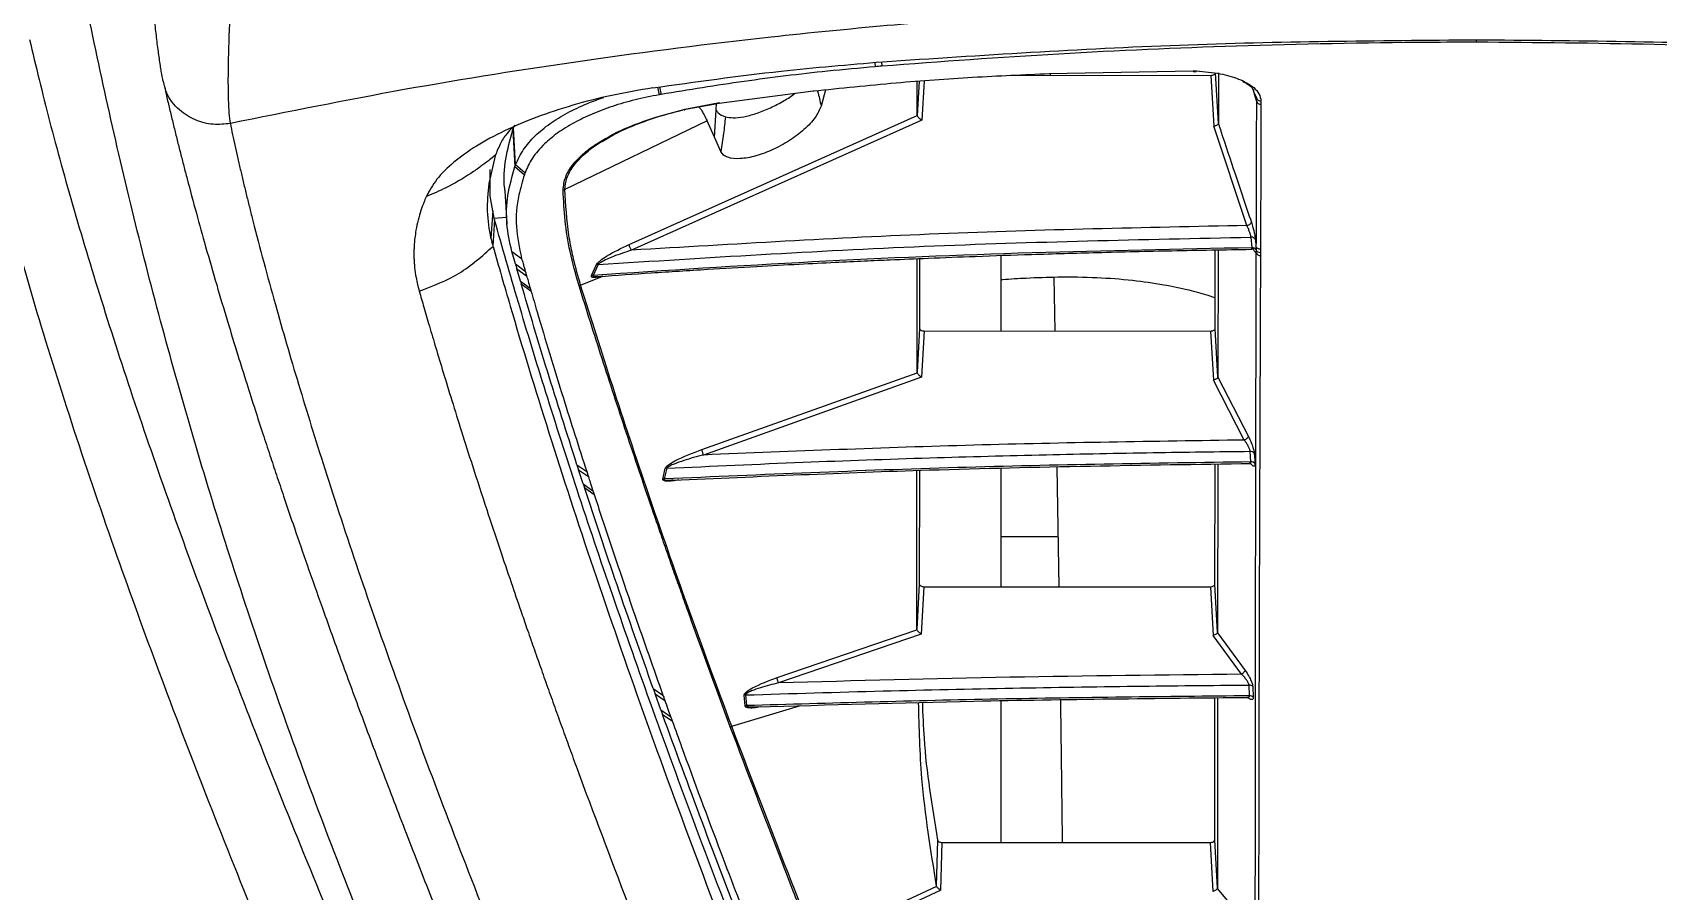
# Model space of a CAD drawing. Extents: x 943 to 1030, y 781 to 934.
# Drawn here: x 1003.37 to 1010.3, y 872.2 to 875.86 of the extents above; entities that cross this region are included whole.
import ezdxf

# ---------------------------------------------------------------- set-up
doc = ezdxf.new("R2010")
doc.units = 0
doc.header["$MEASUREMENT"] = 0
doc.layers.add('1', color=4, linetype='Continuous')

# ---------------------------------------------------------------- blocks, each defined once
blk = doc.blocks.new('AIRA')
at = {"layer": '1', "color": 3, "linetype": 'Continuous', "lineweight": 25}
for p, q in [((66.3488, 72.6524), (66.3488, 72.6629)), ((63.785, 72.5662), (63.7867, 72.5481)), ((63.8124, 72.5688), (63.814, 72.5503)), ((60.757, 72.4693), (60.7583, 72.4637)), ((63.974, 72.4866), (63.9655, 72.3409)), ((63.9655, 72.3409), (63.9656, 72.486)), ((63.9943, 72.4881), (63.9845, 72.3209)), ((64.3208, 72.5115), (64.3208, 72.5115)), ((64.3767, 72.5115), (65.2164, 72.5113)), ((64.528, 72.5188), (65.1409, 72.5298)), ((64.5315, 72.5188), (64.5316, 72.5115)), ((65.1402, 72.5282), (65.154, 72.5282)), ((65.1409, 72.5298), (65.1547, 72.5298)), ((65.2164, 72.5113), (65.2289, 72.2946)), ((65.2485, 72.3062), (65.2359, 72.5224)), ((65.249, 72.5219), (65.2485, 72.3062)), ((62.8582, 72.4606), (62.8656, 72.4287)), ((62.8665, 72.4616), (62.8736, 72.4301)), ((62.9756, 72.3667), (63.1229, 72.3959)), ((63.121, 72.3934), (63.5218, 72.4448)), ((63.5745, 72.45), (63.5554, 72.3807)), ((65.4103, 72.4021), (65.3972, 72.4511)), ((65.3986, 72.4426), (65.4103, 72.4156)), ((65.4103, 72.4156), (65.4103, 72.4021)), ((65.4299, 72.4016), (65.4299, 72.3881)), ((62.7385, 71.7914), (63.9656, 72.3397)), ((62.9711, 72.3655), (63.121, 72.3934)), ((63.1014, 72.2482), (63.1087, 72.3641)), ((63.1087, 72.3641), (63.1105, 72.3935)), ((63.9656, 72.3397), (63.9655, 72.3409)), ((62.2415, 72.2796), (62.2444, 72.2879)), ((62.2415, 72.2796), (62.2513, 72.1227)), ((62.2444, 72.2879), (62.2511, 72.3007)), ((62.2542, 72.1307), (62.2444, 72.2879)), ((63.0697, 72.3174), (62.4644, 72.0253)), ((63.9845, 72.3209), (62.7471, 71.7668)), ((63.1014, 72.2482), (63.0697, 72.3174)), ((65.37, 71.8719), (65.2289, 72.2946)), ((63.1287, 72.1866), (63.1014, 72.2482)), ((62.1408, 72.0502), (62.1699, 72.1744)), ((62.2542, 72.1307), (62.2513, 72.1227)), ((62.2513, 72.1227), (62.2912, 72.0883)), ((62.2939, 72.0961), (62.2542, 72.1307)), ((62.1449, 71.9964), (62.1452, 72.1111)), ((62.2939, 72.0961), (62.2912, 72.0883)), ((62.162, 71.9036), (62.1449, 71.9964)), ((62.2082, 72.0195), (62.2171, 71.8801)), ((62.1563, 71.9346), (62.1489, 71.818)), ((62.1645, 71.8978), (62.1573, 71.7843)), ((62.162, 71.9036), (62.2153, 71.9073)), ((62.1643, 71.8952), (62.162, 71.9036)), ((62.2171, 71.8798), (62.2172, 71.8774)), ((65.3873, 71.8221), (65.3907, 71.7773)), ((65.3883, 71.7709), (65.3934, 71.7732)), ((65.4065, 71.8111), (65.4086, 71.783)), ((65.4086, 71.783), (65.4091, 71.768)), ((62.2379, 71.7617), (62.2797, 71.7314)), ((62.2531, 71.7087), (62.2379, 71.7617)), ((62.2531, 71.7087), (62.2949, 71.6783)), ((62.2531, 71.7087), (62.2591, 71.688)), ((62.5774, 71.6592), (62.5981, 71.7054)), ((62.6051, 71.706), (62.5843, 71.6598)), ((62.6051, 71.706), (62.5981, 71.7054)), ((63.9645, 71.2472), (63.965, 71.7311)), ((63.9754, 71.7315), (63.9751, 71.4342)), ((64.3208, 71.7445), (64.3208, 71.4229)), ((65.2349, 71.4339), (65.2352, 71.7681)), ((65.2474, 71.7683), (65.2465, 71.2262)), ((65.4091, 71.768), (65.4085, 71.7566)), ((65.4277, 71.7706), (65.4274, 71.7573)), ((65.4274, 71.7573), (65.4276, 71.7443)), ((62.2591, 71.688), (62.3009, 71.6577)), ((62.2743, 71.6356), (62.2591, 71.688)), ((62.2743, 71.6356), (62.3161, 71.6053)), ((62.2743, 71.6356), (62.2777, 71.624)), ((62.5311, 71.6179), (62.6252, 71.6559)), ((62.6012, 71.6546), (62.6082, 71.6556)), ((64.5473, 71.6524), (64.5513, 71.4229)), ((62.2777, 71.624), (62.3195, 71.5937)), ((63.9751, 71.4342), (63.9645, 71.2472)), ((65.2465, 71.2262), (65.2349, 71.4339)), ((63.9946, 71.423), (63.9835, 71.2266)), ((63.9946, 71.423), (65.2154, 71.4227)), ((65.2154, 71.4227), (65.227, 71.2143)), ((63.048, 70.9188), (63.9648, 71.2455)), ((63.9835, 71.2266), (63.055, 70.895)), ((63.9648, 71.2455), (63.9645, 71.2472)), ((65.2465, 71.2262), (65.3765, 70.9737)), ((65.3587, 70.9586), (65.227, 71.2143)), ((65.3866, 70.8657), (65.3835, 70.9109)), ((65.4003, 70.9098), (65.4014, 70.9022)), ((65.4014, 70.9022), (65.4044, 70.8571)), ((62.5154, 70.8537), (62.5569, 70.8243)), ((62.5154, 70.8537), (62.5224, 70.8323)), ((62.5224, 70.8323), (62.5639, 70.8029)), ((62.5421, 70.7716), (62.5224, 70.8323)), ((62.8815, 70.7924), (62.8918, 70.8379)), ((62.8978, 70.8386), (62.8874, 70.793)), ((62.8978, 70.8386), (62.8918, 70.8379)), ((63.9635, 70.1529), (63.9642, 70.8292)), ((63.9745, 70.8297), (63.9741, 70.3457)), ((64.3208, 70.8375), (64.3208, 70.3343)), ((64.5607, 70.8423), (64.5684, 70.3343)), ((65.2339, 70.3454), (65.2344, 70.856)), ((65.246, 70.8562), (65.245, 70.1392)), ((62.5421, 70.7716), (62.5836, 70.7424)), ((62.5421, 70.7716), (62.5471, 70.7563)), ((62.5471, 70.7563), (62.5886, 70.7271)), ((64.3208, 70.5484), (64.5652, 70.5484)), ((63.9741, 70.3457), (63.9635, 70.1529)), ((63.9935, 70.3344), (63.9824, 70.1324)), ((63.9935, 70.3344), (65.2144, 70.3341)), ((65.2144, 70.3341), (65.2256, 70.1261)), ((65.245, 70.1392), (65.2339, 70.3454)), ((63.3679, 69.9472), (63.964, 70.1507)), ((63.9824, 70.1324), (63.3744, 69.9248)), ((63.964, 70.1507), (63.9635, 70.1529)), ((65.3462, 69.9615), (65.2256, 70.1261)), ((65.245, 70.1392), (65.2449, 70.138)), ((65.2449, 70.138), (65.3623, 69.9778)), ((65.3807, 69.87), (65.3788, 69.9158)), ((65.395, 69.9092), (65.3969, 69.8635)), ((62.8406, 69.9005), (62.8817, 69.8725)), ((62.8406, 69.9005), (62.8485, 69.8785)), ((62.8485, 69.8785), (62.8896, 69.8504)), ((62.873, 69.8104), (62.8485, 69.8785)), ((63.2334, 69.8734), (63.2275, 69.8723)), ((63.2319, 69.8268), (63.2275, 69.8723)), ((63.2334, 69.8734), (63.2378, 69.828)), ((64.3208, 69.8487), (64.3208, 69.2457)), ((65.2329, 69.2569), (65.2335, 69.8613)), ((65.2447, 69.8615), (65.2439, 69.0506)), ((62.873, 69.8104), (62.914, 69.7824)), ((62.873, 69.8104), (62.8801, 69.7907)), ((62.8801, 69.7907), (62.9212, 69.7627)), ((63.1747, 69.74), (63.4638, 69.8274)), ((64.0519, 69.256), (64.0466, 69.0596)), ((64.0658, 69.0419), (64.0713, 69.2458)), ((64.0713, 69.2458), (65.2135, 69.2455)), ((65.2135, 69.2455), (65.2245, 69.037)), ((65.2439, 69.0506), (65.2329, 69.2569)), ((64.0472, 69.058), (63.6878, 68.8905)), ((64.0658, 69.0419), (63.696, 68.87)), ((64.0472, 69.058), (64.0466, 69.0596)), ((65.2439, 69.0506), (65.2436, 69.0491)), ((65.2436, 69.0491), (65.3576, 68.912))]:
    blk.add_line(p, q, dxfattribs=at)
at = {"layer": '1', "color": 3, "linetype": 'Continuous', "lineweight": 25, "flags": 128}
for points in [[(64.528, 72.5188), (64.5279, 72.5178), (64.5278, 72.5173), (64.5277, 72.5172), (64.5276, 72.5175), (64.5275, 72.5182), (64.5275, 72.5187)], [(63.121, 72.3934), (63.1214, 72.3926), (63.1218, 72.3922), (63.1221, 72.392), (63.1224, 72.3922), (63.1226, 72.3927), (63.1227, 72.3935), (63.1228, 72.3936)]]:
    blk.add_lwpolyline(points, dxfattribs=at)
at = {"layer": '1', "color": 3, "linetype": 'Continuous', "lineweight": 25}
for centre, radius, start, end in [((65.429, 72.421), 0.0194, 195.90555, 272.85104), ((65.4289, 72.4075), 0.0194, 195.92537, 272.81841), ((62.4546, 72.0439), 0.021, 275.25971, 297.78362), ((65.3891, 71.8031), 0.0191, 24.68048, 95.38594), ((65.3923, 71.7577), 0.0197, 31.64058, 94.71223), ((65.4267, 71.7639), 0.0196, 201.80739, 272.58969), ((65.4268, 71.7774), 0.0201, 207.90809, 271.69972), ((62.5827, 71.6395), 0.0203, 85.32398, 105.08876), ((62.5213, 71.6374), 0.0218, 277.69048, 296.77556), ((65.3849, 70.891), 0.0199, 34.02988, 94.07475), ((65.388, 70.8458), 0.02, 34.4598, 94.0482), ((65.3798, 69.8949), 0.0209, 43.27664, 92.59207), ((65.3817, 69.849), 0.021, 43.58316, 92.54593), ((63.1655, 69.7615), 0.0234, 277.97798, 293.19357)]:
    blk.add_arc(centre, radius, start, end, dxfattribs=at)
for points, knots in [([(62.1261, 67.6965), (61.9862, 68.0051), (61.7063, 68.6222), (61.3423, 69.5553), (61.0195, 70.4931), (60.7418, 71.4355), (60.5099, 72.3818), (60.3274, 73.2863), (60.2443, 73.8762), (60.2059, 74.1488)], [0, 0, 0, 0, 0.145843, 0.291664, 0.437429, 0.583233, 0.729055, 0.874823, 1, 1, 1, 1]), ([(61.0445, 73.0366), (61.045, 73.0083), (61.0458, 72.9586), (61.0426, 72.8907), (61.0394, 72.8329), (61.0355, 72.7595), (61.0322, 72.6713), (61.0293, 72.5734), (61.0282, 72.4858), (61.0292, 72.4108), (61.0322, 72.3488), (61.0365, 72.3203), (61.0386, 72.3062)], [0, 0, 0, 0, 0.08888, 0.155455, 0.21637, 0.276355, 0.398865, 0.520561, 0.641643, 0.76228, 0.881908, 1, 1, 1, 1]), ([(60.7014, 72.8749), (60.7017, 72.8722), (60.7067, 72.8181), (60.7151, 72.7385), (60.7261, 72.6453), (60.7347, 72.5811), (60.7431, 72.5253), (60.7484, 72.4988), (60.751, 72.4855)], [0, 0, 0, 0, 0.017008, 0.332338, 0.496432, 0.663621, 0.83192, 1, 1, 1, 1]), ([(71.6596, 72.3), (71.5039, 72.3322), (71.1893, 72.3973), (70.7095, 72.4832), (70.2182, 72.5612), (69.7153, 72.6298), (69.2158, 72.6872), (68.6334, 72.7419), (67.9575, 72.7888), (67.1637, 72.8213), (66.4428, 72.8308), (65.8142, 72.8259), (65.2968, 72.8128), (64.7955, 72.7913), (64.3108, 72.7618), (63.8281, 72.7235), (63.2417, 72.6655), (62.5549, 72.5785), (61.786, 72.4569), (61.2853, 72.356), (61.0386, 72.3062)], [0, 0, 0, 0, 0.044709, 0.090349, 0.13691, 0.184379, 0.232745, 0.277954, 0.348418, 0.422679, 0.500679, 0.550525, 0.598903, 0.645795, 0.691185, 0.735062, 0.781563, 0.856423, 0.929252, 1, 1, 1, 1]), ([(60.1829, 72.6642), (60.21, 72.5507), (60.2643, 72.3234), (60.3701, 71.9421), (60.494, 71.5321), (60.6381, 71.0915), (60.802, 70.6215), (60.9827, 70.1319), (61.1788, 69.6253), (61.3886, 69.1044), (61.6162, 68.5593), (61.8602, 67.992), (62.0374, 67.5943), (62.1261, 67.3952)], [0, 0, 0, 0, 0.093314, 0.186751, 0.280157, 0.373425, 0.466675, 0.560036, 0.648129, 0.736098, 0.824002, 0.911936, 1, 1, 1, 1]), ([(66.3488, 72.6524), (66.2804, 72.6522), (65.9387, 72.651), (65.3451, 72.6389), (64.5682, 72.606), (64.0655, 72.5689), (63.814, 72.5503)], [0, 0, 0, 0, 0.080791, 0.40398, 0.701901, 1, 1, 1, 1]), ([(63.817, 72.5692), (64.2385, 72.597), (65.0816, 72.6525), (65.9265, 72.6595), (66.3489, 72.6629)], [0, 0, 0, 0, 0.499989, 1, 1, 1, 1]), ([(68.8834, 72.549), (68.8153, 72.5544), (68.4747, 72.5815), (67.8821, 72.6171), (67.105, 72.6461), (66.6009, 72.6503), (66.3488, 72.6524)], [0, 0, 0, 0, 0.080791, 0.403985, 0.70191, 1, 1, 1, 1]), ([(66.3489, 72.6629), (66.7714, 72.6592), (67.6162, 72.6519), (68.4593, 72.5959), (68.8808, 72.5679)], [0, 0, 0, 0, 0.499996, 1, 1, 1, 1]), ([(62.8388, 72.458), (63.0205, 72.4836), (63.3451, 72.5292), (63.6728, 72.557), (63.817, 72.5692)], [0, 0, 0, 0, 0.559966, 1, 1, 1, 1]), ([(63.7867, 72.5481), (63.7188, 72.5419), (63.5315, 72.525), (63.226, 72.4874), (62.9912, 72.4492), (62.8736, 72.4301)], [0, 0, 0, 0, 0.221058, 0.609775, 1, 1, 1, 1]), ([(63.814, 72.5503), (63.8095, 72.55), (63.8004, 72.5492), (63.7912, 72.5484), (63.7867, 72.5481)], [0, 0, 0, 0, 0.499998, 1, 1, 1, 1]), ([(61.0386, 72.3062), (61.0142, 72.3036), (60.9634, 72.2983), (60.8867, 72.3185), (60.8163, 72.3631), (60.7674, 72.4227), (60.7579, 72.4692), (60.7544, 72.4864)], [0, 0, 0, 0, 0.189747, 0.395937, 0.609601, 0.855562, 1, 1, 1, 1]), ([(63.5218, 72.4448), (63.6396, 72.457), (63.8656, 72.4804), (64.2014, 72.5047), (64.4191, 72.5141), (64.528, 72.5188)], [0, 0, 0, 0, 0.352414, 0.676106, 1, 1, 1, 1]), ([(65.1409, 72.5298), (65.1407, 72.5291), (65.1405, 72.528), (65.1403, 72.5283), (65.1402, 72.5284)], [0, 0, 0, 0, 0.594921, 1, 1, 1, 1]), ([(65.1537, 72.5285), (65.1538, 72.5283), (65.1541, 72.5279), (65.1544, 72.529), (65.1547, 72.5298)], [0, 0, 0, 0, 0.317262, 1, 1, 1, 1]), ([(65.1547, 72.5298), (65.1895, 72.5268), (65.2562, 72.5209), (65.342, 72.4957), (65.3957, 72.4651), (65.4249, 72.4321), (65.4282, 72.4122), (65.4299, 72.4016)], [0, 0, 0, 0, 0.23039, 0.441247, 0.685504, 0.832404, 1, 1, 1, 1]), ([(65.2164, 72.5113), (65.2189, 72.5115), (65.2241, 72.5118), (65.2305, 72.5144), (65.2351, 72.518), (65.2357, 72.521), (65.2359, 72.5224)], [0, 0, 0, 0, 0.249216, 0.499134, 0.747964, 1, 1, 1, 1]), ([(65.3514, 72.4858), (65.3679, 72.4771), (65.3923, 72.4641), (65.3971, 72.4479), (65.3986, 72.4426)], [0, 0, 0, 0, 0.6739973, 1, 1, 1, 1]), ([(61.9077, 67.1441), (61.8144, 67.3543), (61.6278, 67.7743), (61.3725, 68.3716), (61.1353, 68.9441), (60.9181, 69.4896), (60.7205, 70.0077), (60.5326, 70.5265), (60.3584, 71.0393), (60.2029, 71.5374), (60.0725, 71.9965), (60.0081, 72.2656), (59.976, 72.4)], [0, 0, 0, 0, 0.0934016, 0.1866665, 0.2799111, 0.3732499, 0.4667017, 0.5600266, 0.6699251, 0.7799151, 0.8900402, 1, 1, 1, 1]), ([(60.7588, 72.4579), (60.763, 72.4396), (60.7714, 72.4026), (60.7846, 72.3475), (60.7981, 72.2916), (60.8119, 72.2359), (60.8258, 72.1806), (60.8399, 72.1258), (60.862, 72.0413), (60.8925, 71.9277), (60.9344, 71.7773), (60.9786, 71.6242), (61.0246, 71.4698), (61.0676, 71.3294), (61.1071, 71.2033), (61.1427, 71.0916), (61.1758, 70.9895), (61.2062, 70.897), (61.2356, 70.8082), (61.2701, 70.7055), (61.3134, 70.5783), (61.3678, 70.4211), (61.4314, 70.2408), (61.5051, 70.036), (61.5898, 69.8055), (61.6843, 69.5535), (61.7892, 69.2797), (61.9048, 68.9843), (62.0343, 68.6607), (62.1686, 68.331), (62.2634, 68.1045), (62.3076, 67.9991)], [0, 0, 0, 0, 0.016662, 0.033751, 0.050648, 0.067234, 0.083492, 0.099432, 0.115055, 0.156386, 0.195328, 0.238575, 0.278437, 0.314919, 0.344633, 0.371651, 0.395972, 0.417596, 0.436894, 0.457819, 0.488354, 0.523259, 0.562536, 0.606182, 0.654196, 0.706577, 0.759965, 0.817234, 0.878385, 0.943421, 1, 1, 1, 1]), ([(62.8388, 72.458), (62.7799, 72.448), (62.6622, 72.428), (62.4955, 72.3851), (62.3411, 72.3342), (62.2029, 72.2756), (62.0839, 72.211), (61.9873, 72.1416), (61.9131, 72.0689), (61.8864, 72.0195), (61.8729, 71.9947)], [0, 0, 0, 0, 0.12428, 0.248247, 0.372115, 0.496165, 0.620695, 0.746003, 0.872376, 1, 1, 1, 1]), ([(62.2542, 72.1307), (62.2641, 72.1522), (62.2829, 72.1935), (62.3334, 72.2523), (62.3963, 72.3049), (62.4722, 72.3512), (62.5494, 72.3889), (62.6058, 72.4089), (62.6292, 72.4171)], [0, 0, 0, 0, 0.208037, 0.398197, 0.572652, 0.73504, 0.890275, 1, 1, 1, 1]), ([(62.8656, 72.4287), (62.8309, 72.4219), (62.7615, 72.4081), (62.6654, 72.3799), (62.5785, 72.347), (62.4995, 72.3089), (62.4312, 72.2663), (62.37, 72.2154), (62.3214, 72.1583), (62.3031, 72.1169), (62.2939, 72.0961)], [0, 0, 0, 0, 0.110457, 0.220941, 0.331124, 0.441368, 0.563218, 0.685161, 0.842496, 1, 1, 1, 1]), ([(62.8736, 72.4301), (62.8728, 72.43), (62.8713, 72.4297), (62.8686, 72.4293), (62.8667, 72.429), (62.8656, 72.4287)], [0, 0, 0, 0, 0.280676, 0.56135, 1, 1, 1, 1]), ([(63.1478, 72.3347), (63.1583, 72.3329), (63.1809, 72.3292), (63.2253, 72.334), (63.2769, 72.3473), (63.3335, 72.369), (63.3885, 72.3975), (63.4269, 72.4206), (63.4435, 72.4335), (63.4454, 72.435)], [0, 0, 0, 0, 0.143776, 0.310188, 0.477842, 0.648616, 0.82988, 0.980259, 1, 1, 1, 1]), ([(63.5218, 72.4448), (63.522, 72.4442), (63.5224, 72.4431), (63.5228, 72.4432), (63.5228, 72.4444), (63.5229, 72.4449)], [0, 0, 0, 0, 0.3670113, 0.7491268, 1, 1, 1, 1]), ([(63.5391, 72.4465), (63.5394, 72.4455), (63.547, 72.4227), (63.5513, 72.4012), (63.5554, 72.3807)], [0, 0, 0, 0, 0.044342, 1, 1, 1, 1]), ([(65.4103, 72.4021), (65.41, 72.3019), (65.4095, 72.102), (65.4089, 71.8892), (65.4086, 71.783)], [0, 0, 0, 0, 0.501212, 1, 1, 1, 1]), ([(62.6506, 72.2498), (62.6549, 72.2523), (62.6825, 72.2688), (62.7476, 72.297), (62.8489, 72.3347), (62.9289, 72.3549), (62.9711, 72.3655)], [0, 0, 0, 0, 0.053567, 0.341669, 0.652723, 1, 1, 1, 1]), ([(62.6587, 72.2505), (62.665, 72.2543), (62.696, 72.2727), (62.7657, 72.3021), (62.8649, 72.338), (62.9387, 72.3571), (62.9756, 72.3667)], [0, 0, 0, 0, 0.07861, 0.386038, 0.693219, 1, 1, 1, 1]), ([(62.9711, 72.3655), (62.9716, 72.3652), (62.9726, 72.3644), (62.9738, 72.3643), (62.9749, 72.365), (62.9754, 72.3661), (62.9756, 72.3667)], [0, 0, 0, 0, 0.251034, 0.505101, 0.756532, 1, 1, 1, 1]), ([(63.0352, 72.3775), (63.0381, 72.3737), (63.0496, 72.3591), (63.0611, 72.3352), (63.0697, 72.3174)], [0, 0, 0, 0, 0.254388, 1, 1, 1, 1]), ([(63.1087, 72.3641), (63.1108, 72.3602), (63.1181, 72.3462), (63.1354, 72.3395), (63.1478, 72.3347)], [0, 0, 0, 0, 0.282011, 1, 1, 1, 1]), ([(63.5554, 72.3807), (63.5484, 72.3645), (63.5344, 72.3319), (63.4845, 72.2793), (63.4216, 72.2321), (63.3499, 72.1933), (63.2765, 72.166), (63.2082, 72.1536), (63.1637, 72.1585), (63.1384, 72.1711), (63.1319, 72.1814), (63.1287, 72.1866)], [0, 0, 0, 0, 0.117969, 0.236891, 0.357261, 0.481236, 0.60876, 0.738395, 0.869653, 0.935032, 1, 1, 1, 1]), ([(63.1478, 72.3347), (63.1453, 72.3107), (63.1399, 72.2598), (63.1326, 72.2119), (63.1287, 72.1866)], [0, 0, 0, 0, 0.47019, 1, 1, 1, 1]), ([(63.9656, 72.3397), (63.9661, 72.3385), (63.967, 72.3358), (63.9713, 72.3308), (63.9773, 72.3255), (63.982, 72.3225), (63.9845, 72.3209)], [0, 0, 0, 0, 0.2145279, 0.4597775, 0.7084135, 1, 1, 1, 1]), ([(65.4299, 72.3881), (65.4296, 72.2883), (65.4289, 72.0889), (65.4281, 71.8767), (65.4277, 71.7706)], [0, 0, 0, 0, 0.500016, 1, 1, 1, 1]), ([(61.0386, 72.3062), (61.0415, 72.2904), (61.0475, 72.2579), (61.0589, 72.2082), (61.0704, 72.157), (61.0825, 72.1051), (61.0949, 72.0526), (61.1078, 71.9995), (61.1211, 71.9457), (61.1589, 71.7957), (61.2243, 71.5523), (61.3271, 71.1993), (61.4439, 70.823), (61.5809, 70.4073), (61.7411, 69.9492), (61.9174, 69.4691), (62.0495, 69.1301), (62.1155, 68.9607)], [0, 0, 0, 0, 0.01857, 0.03808, 0.057718, 0.077378, 0.097021, 0.116659, 0.136293, 0.155925, 0.279289, 0.389406, 0.499519, 0.624641, 0.749759, 0.87488, 1, 1, 1, 1]), ([(62.2405, 72.2892), (62.232, 72.2805), (62.2096, 72.2573), (62.1906, 72.2244), (62.1799, 72.2001), (62.176, 72.1912)], [0, 0, 0, 0, 0.2775433, 0.734955, 1, 1, 1, 1]), ([(62.209, 72.0199), (62.2085, 72.023), (62.2013, 72.0667), (62.209, 72.1561), (62.2306, 72.2383), (62.2415, 72.2796)], [0, 0, 0, 0, 0.036063, 0.516089, 1, 1, 1, 1]), ([(65.2485, 72.3062), (65.2483, 72.3055), (65.2481, 72.3043), (65.2463, 72.3018), (65.2427, 72.299), (65.2376, 72.2967), (65.2329, 72.2953), (65.2302, 72.2949), (65.2289, 72.2946)], [0, 0, 0, 0, 0.1398805, 0.2724378, 0.5077869, 0.7383597, 0.8662711, 1, 1, 1, 1]), ([(65.2485, 72.3062), (65.2489, 72.3049), (65.2524, 72.2941), (65.2759, 72.2228), (65.3219, 72.0838), (65.3656, 71.9546), (65.3889, 71.8857)], [0, 0, 0, 0, 0.0092992, 0.077021, 0.5076167, 1, 1, 1, 1]), ([(62.176, 72.1912), (62.1748, 72.1881), (62.1726, 72.1825), (62.1707, 72.1769), (62.1699, 72.1745)], [0, 0, 0, 0, 0.56, 1, 1, 1, 1]), ([(62.4566, 72.023), (62.4585, 72.0414), (62.4623, 72.0769), (62.4934, 72.1285), (62.5377, 72.1752), (62.5895, 72.2156), (62.6317, 72.2392), (62.6506, 72.2498)], [0, 0, 0, 0, 0.2379105, 0.4567313, 0.6570723, 0.8464981, 1, 1, 1, 1]), ([(62.4644, 72.0253), (62.466, 72.0415), (62.469, 72.0739), (62.4963, 72.1232), (62.54, 72.1716), (62.5938, 72.2147), (62.6393, 72.2398), (62.6587, 72.2505)], [0, 0, 0, 0, 0.2109497, 0.4218648, 0.6326596, 0.843298, 1, 1, 1, 1]), ([(62.1699, 72.1744), (62.1662, 72.1713), (62.1557, 72.1624), (62.1348, 72.1453), (62.1033, 72.1212), (62.0446, 72.0805), (61.9675, 72.0353), (61.9012, 72.0068), (61.8729, 71.9947)], [0, 0, 0, 0, 0.04192, 0.120359, 0.235264, 0.38663, 0.738334, 1, 1, 1, 1]), ([(62.2379, 71.7617), (62.2293, 71.8011), (62.2119, 71.8805), (62.2166, 72.0013), (62.2397, 72.082), (62.2513, 72.1227)], [0, 0, 0, 0, 0.327501, 0.660575, 1, 1, 1, 1]), ([(62.1488, 71.8179), (62.1424, 71.8561), (62.1295, 71.9323), (62.1371, 72.0109), (62.1408, 72.0502)], [0, 0, 0, 0, 0.499609, 1, 1, 1, 1]), ([(62.2912, 72.0883), (62.2826, 72.0595), (62.2609, 71.9861), (62.2507, 71.8666), (62.27, 71.7766), (62.2797, 71.7314)], [0, 0, 0, 0, 0.242715, 0.61956, 1, 1, 1, 1]), ([(61.8729, 71.9947), (61.8695, 71.9864), (61.8613, 71.9671), (61.8494, 71.9336), (61.8381, 71.8945), (61.8296, 71.8552), (61.8247, 71.8217), (61.8223, 71.7967), (61.8212, 71.7775), (61.8206, 71.7612), (61.8206, 71.7446), (61.8211, 71.7276), (61.8221, 71.7104), (61.8244, 71.6847), (61.8287, 71.6545), (61.8351, 71.6237), (61.8398, 71.6052), (61.8422, 71.5965), (61.843, 71.5938), (61.8432, 71.593), (61.8433, 71.5927)], [0, 0, 0, 0, 0.061606, 0.144909, 0.249937, 0.35398, 0.437293, 0.499852, 0.539664, 0.580223, 0.621526, 0.663573, 0.70636, 0.749887, 0.855204, 0.931965, 0.980218, 0.993666, 0.997723, 1, 1, 1, 1]), ([(62.5242, 71.6158), (62.5106, 71.6643), (62.4844, 71.7573), (62.4625, 71.893), (62.4585, 71.9796), (62.4566, 72.023)], [0, 0, 0, 0, 0.352229, 0.675463, 1, 1, 1, 1]), ([(62.5311, 71.6179), (62.5204, 71.6549), (62.5079, 71.6983), (62.492, 71.769), (62.4726, 71.8686), (62.4678, 71.9606), (62.4644, 72.0253)], [0, 0, 0, 0, 0.268563, 0.314257, 0.516889, 1, 1, 1, 1]), ([(64.2085, 66.3941), (64.1223, 66.5945), (63.9487, 66.9979), (63.7033, 67.5846), (63.4678, 68.1618), (63.2446, 68.7258), (63.0333, 69.2781), (62.8404, 69.8031), (62.6673, 70.2948), (62.5157, 70.7449), (62.3823, 71.1605), (62.2647, 71.5445), (62.1974, 71.7796), (62.1643, 71.8952)], [0, 0, 0, 0, 0.091503, 0.184255, 0.278388, 0.373689, 0.469634, 0.56825, 0.660208, 0.749357, 0.835644, 0.919152, 1, 1, 1, 1]), ([(65.37, 71.8719), (64.9324, 71.8629), (64.0571, 71.8449), (63.1838, 71.7928), (62.7471, 71.7668)], [0, 0, 0, 0, 0.49994, 1, 1, 1, 1]), ([(65.37, 71.8719), (65.3713, 71.8723), (65.374, 71.8731), (65.3787, 71.8751), (65.3836, 71.878), (65.387, 71.8812), (65.3886, 71.8838), (65.3888, 71.8851), (65.3889, 71.8857)], [0, 0, 0, 0, 0.136828, 0.267138, 0.5, 0.732862, 0.863172, 1, 1, 1, 1]), ([(65.3873, 71.8221), (65.3871, 71.8236), (65.3867, 71.8264), (65.3848, 71.8339), (65.3814, 71.845), (65.3762, 71.8592), (65.372, 71.8677), (65.37, 71.8719)], [0, 0, 0, 0, 0.119735, 0.242602, 0.495149, 0.750283, 1, 1, 1, 1]), ([(65.3889, 71.8857), (65.39, 71.8822), (65.3924, 71.875), (65.3956, 71.8642), (65.3973, 71.8574), (65.398, 71.8544)], [0, 0, 0, 0, 0.360814, 0.726587, 1, 1, 1, 1]), ([(65.398, 71.8544), (65.3991, 71.8501), (65.4021, 71.8387), (65.4052, 71.823), (65.4061, 71.8147), (65.4065, 71.8111)], [0, 0, 0, 0, 0.257662, 0.67389, 1, 1, 1, 1]), ([(61.8433, 71.5927), (61.902, 71.6151), (62.0195, 71.6599), (62.1116, 71.7421), (62.1577, 71.7832)], [0, 0, 0, 0, 0.499998, 1, 1, 1, 1]), ([(62.1489, 71.818), (62.1504, 71.8117), (62.1529, 71.8003), (62.156, 71.7892), (62.1574, 71.7843)], [0, 0, 0, 0, 0.559999, 1, 1, 1, 1]), ([(62.1573, 71.7843), (62.1574, 71.7841), (62.1575, 71.7837), (62.1576, 71.7834), (62.1577, 71.7832)], [0, 0, 0, 0, 0.5599284, 1, 1, 1, 1]), ([(62.1577, 71.7832), (62.1817, 71.6992), (62.2539, 71.4472), (62.3922, 70.9958), (62.5814, 70.4169), (62.7953, 69.8013), (63.0317, 69.1569), (63.2902, 68.4846), (63.5706, 67.7846), (63.8724, 67.0557), (64.092, 66.5442), (64.2019, 66.2885)], [0, 0, 0, 0, 0.059176, 0.177548, 0.296142, 0.41451, 0.533071, 0.649435, 0.765798, 0.882899, 1, 1, 1, 1]), ([(65.3907, 71.7773), (65.0785, 71.7711), (64.4542, 71.7587), (63.5183, 71.7207), (62.8957, 71.6801), (62.5843, 71.6598)], [0, 0, 0, 0, 0.333307, 0.666645, 1, 1, 1, 1]), ([(62.5981, 71.7054), (62.5987, 71.7066), (62.6001, 71.7091), (62.6057, 71.7153), (62.6192, 71.7266), (62.663, 71.7558), (62.7056, 71.7759), (62.7385, 71.7914)], [0, 0, 0, 0, 0.036245, 0.076484, 0.174703, 0.363425, 1, 1, 1, 1]), ([(62.6051, 71.706), (63.0682, 71.7351), (63.9945, 71.7933), (64.9231, 71.8125), (65.3873, 71.8221)], [0, 0, 0, 0, 0.500027, 1, 1, 1, 1]), ([(62.7471, 71.7668), (62.7465, 71.7679), (62.7452, 71.7702), (62.7431, 71.7748), (62.7408, 71.7804), (62.7393, 71.7856), (62.7386, 71.7892), (62.7385, 71.7906), (62.7385, 71.7914)], [0, 0, 0, 0, 0.136703, 0.266941, 0.499996, 0.733056, 0.863295, 1, 1, 1, 1]), ([(65.3882, 71.7713), (65.389, 71.7712), (65.3903, 71.771), (65.3909, 71.7737), (65.3908, 71.7761), (65.3907, 71.7773)], [0, 0, 0, 0, 0.4536971, 0.7296894, 1, 1, 1, 1]), ([(65.4085, 71.7566), (65.4078, 71.7566), (65.4064, 71.7566), (65.4033, 71.7607), (65.3999, 71.7669), (65.3975, 71.7725), (65.3963, 71.7752)], [0, 0, 0, 0, 0.267609, 0.546943, 0.774523, 1, 1, 1, 1]), ([(65.4277, 71.7706), (65.4257, 71.7708), (65.4214, 71.771), (65.4157, 71.7737), (65.411, 71.7778), (65.4094, 71.7813), (65.4086, 71.783)], [0, 0, 0, 0, 0.2434328, 0.5, 0.7565672, 1, 1, 1, 1]), ([(62.2797, 71.7314), (62.2817, 71.7243), (62.2853, 71.7119), (62.2903, 71.6942), (62.2934, 71.6836), (62.2949, 71.6783)], [0, 0, 0, 0, 0.403251, 0.701625, 1, 1, 1, 1]), ([(62.7471, 71.7668), (62.7215, 71.7584), (62.6773, 71.7439), (62.6302, 71.723), (62.6086, 71.71), (62.6058, 71.7068), (62.6051, 71.706)], [0, 0, 0, 0, 0.514339, 0.889573, 0.974537, 1, 1, 1, 1]), ([(62.6083, 71.6551), (62.6829, 71.6603), (62.837, 71.6711), (63.0614, 71.6852), (63.2716, 71.6975), (63.4533, 71.7073), (63.6064, 71.715), (63.7355, 71.7211), (63.8675, 71.727), (64.0249, 71.7337), (64.2257, 71.7414), (64.4657, 71.7497), (64.745, 71.7578), (65.0568, 71.7654), (65.2756, 71.769), (65.3882, 71.7708)], [0, 0, 0, 0, 0.080707, 0.166718, 0.242422, 0.307817, 0.362905, 0.407686, 0.447215, 0.505327, 0.577529, 0.663816, 0.764189, 0.878648, 1, 1, 1, 1]), ([(65.4085, 71.7566), (65.4084, 71.7298), (65.4083, 71.6736), (65.4081, 71.5841), (65.4078, 71.4854), (65.4076, 71.3773), (65.4073, 71.2594), (65.407, 71.1252), (65.4067, 70.9872), (65.4064, 70.8486), (65.4062, 70.7194), (65.406, 70.5926), (65.4058, 70.4857), (65.4057, 70.3977), (65.4056, 70.3239), (65.4055, 70.2454), (65.4054, 70.1621), (65.4053, 70.074), (65.4052, 69.9396), (65.4051, 69.7605), (65.4049, 69.5226), (65.4046, 69.2665), (65.4042, 68.9907), (65.4039, 68.7115), (65.4037, 68.4921), (65.4036, 68.3339), (65.4035, 68.2348), (65.4034, 68.1322), (65.4034, 68.0258), (65.4033, 67.9157), (65.4033, 67.825), (65.4032, 67.755), (65.4032, 67.6958), (65.4031, 67.6165), (65.4031, 67.5089), (65.403, 67.3755), (65.403, 67.2159), (65.403, 67.0995), (65.403, 67.0371)], [0, 0, 0, 0, 0.020725, 0.043459, 0.068203, 0.094956, 0.123719, 0.154491, 0.191833, 0.221797, 0.251605, 0.281257, 0.308509, 0.323986, 0.340419, 0.35781, 0.376156, 0.395459, 0.415718, 0.463883, 0.511317, 0.567458, 0.624789, 0.681766, 0.736941, 0.755717, 0.775071, 0.795005, 0.815518, 0.83661, 0.858281, 0.867298, 0.876345, 0.891857, 0.911979, 0.93671, 0.96605, 1, 1, 1, 1]), ([(65.4276, 71.7443), (65.427, 71.5804), (65.4258, 71.2525), (65.4238, 70.7208), (65.4219, 70.1649), (65.4207, 69.5863), (65.4195, 68.9864), (65.4193, 68.3616), (65.42, 67.7131), (65.4206, 67.2568), (65.4209, 67.0286)], [0, 0, 0, 0, 0.1249883, 0.249985, 0.3749888, 0.4999978, 0.6250049, 0.7500086, 0.8750078, 1, 1, 1, 1]), ([(62.2949, 71.6783), (62.2957, 71.6758), (62.2976, 71.6689), (62.2996, 71.662), (62.3009, 71.6577)], [0, 0, 0, 0, 0.3757034, 1, 1, 1, 1]), ([(62.3009, 71.6577), (62.303, 71.6505), (62.308, 71.6331), (62.3131, 71.6156), (62.3161, 71.6053)], [0, 0, 0, 0, 0.413603, 1, 1, 1, 1]), ([(62.6252, 71.6559), (62.6121, 71.653), (62.5962, 71.6495), (62.5825, 71.6508), (62.5783, 71.6524), (62.5762, 71.6551), (62.577, 71.6578), (62.5774, 71.6592)], [0, 0, 0, 0, 0.584756, 0.70472, 0.80746, 0.90588, 1, 1, 1, 1]), ([(62.5843, 71.6598), (62.584, 71.6592), (62.5833, 71.6579), (62.584, 71.6565), (62.5857, 71.6554), (62.5907, 71.6541), (62.5965, 71.6544), (62.6012, 71.6546)], [0, 0, 0, 0, 0.110123, 0.220666, 0.337779, 0.461918, 1, 1, 1, 1]), ([(64.3208, 71.6414), (64.3237, 71.6416), (64.3602, 71.6447), (64.4415, 71.6496), (64.5759, 71.6543), (64.7273, 71.6522), (64.878, 71.641), (65.0085, 71.6227), (65.1153, 71.6), (65.1883, 71.5805), (65.2247, 71.568), (65.235, 71.5645)], [0, 0, 0, 0, 0.009076, 0.113391, 0.254493, 0.431278, 0.594657, 0.742255, 0.864266, 0.961495, 1, 1, 1, 1]), ([(61.8433, 71.5927), (61.8498, 71.5699), (61.864, 71.5209), (61.8875, 71.4406), (61.9149, 71.3482), (61.9467, 71.2429), (61.9832, 71.1241), (62.0244, 70.9921), (62.0737, 70.8376), (62.1277, 70.6715), (62.183, 70.505), (62.2318, 70.3608), (62.2704, 70.2483), (62.3023, 70.1563), (62.3301, 70.0766), (62.3598, 69.9923), (62.39, 69.9072), (62.4207, 69.8213), (62.452, 69.7346), (62.4838, 69.6471), (62.5732, 69.4029), (62.6582, 69.1794), (62.7315, 68.9864)], [0, 0, 0, 0, 0.030935, 0.0667, 0.107321, 0.152829, 0.203264, 0.258671, 0.317865, 0.392599, 0.457689, 0.513028, 0.558516, 0.58532, 0.61629, 0.647307, 0.678368, 0.709472, 0.740618, 0.771803, 0.803025, 1, 1, 1, 1]), ([(62.5154, 70.8537), (62.4723, 70.9884), (62.3867, 71.2559), (62.3138, 71.5019), (62.2777, 71.624)], [0, 0, 0, 0, 0.503526, 1, 1, 1, 1]), ([(62.3161, 71.6053), (62.3167, 71.6034), (62.3178, 71.5995), (62.3189, 71.5956), (62.3195, 71.5937)], [0, 0, 0, 0, 0.5, 1, 1, 1, 1]), ([(62.3195, 71.5937), (62.3281, 71.5642), (62.3715, 71.4166), (62.448, 71.1642), (62.5233, 70.9293), (62.5569, 70.8243)], [0, 0, 0, 0, 0.121422, 0.607164, 1, 1, 1, 1]), ([(63.1687, 69.7383), (63.1379, 69.8212), (63.0756, 69.9884), (63.0071, 70.1781), (62.9593, 70.3122), (62.9313, 70.3913), (62.9027, 70.4728), (62.8707, 70.5644), (62.8103, 70.7394), (62.7246, 70.9925), (62.62, 71.3109), (62.5564, 71.5133), (62.5242, 71.6158)], [0, 0, 0, 0, 0.120873, 0.244065, 0.284059, 0.324432, 0.365184, 0.409718, 0.466942, 0.640184, 0.817851, 1, 1, 1, 1]), ([(63.1747, 69.74), (63.1116, 69.9103), (62.9854, 70.2508), (62.8181, 70.7331), (62.6643, 71.1934), (62.5755, 71.4764), (62.5311, 71.6179)], [0, 0, 0, 0, 0.250004, 0.500005, 0.750004, 1, 1, 1, 1]), ([(63.9751, 71.4342), (63.9754, 71.4327), (63.9759, 71.4298), (63.9805, 71.4261), (63.9869, 71.4235), (63.992, 71.4232), (63.9946, 71.423)], [0, 0, 0, 0, 0.253018, 0.50495, 0.751696, 1, 1, 1, 1]), ([(65.2154, 71.4227), (65.218, 71.4229), (65.2231, 71.4232), (65.2295, 71.4258), (65.2341, 71.4295), (65.2346, 71.4324), (65.2349, 71.4339)], [0, 0, 0, 0, 0.248062, 0.497349, 0.746644, 1, 1, 1, 1]), ([(63.9648, 71.2455), (63.9653, 71.2443), (63.9665, 71.2417), (63.9708, 71.2368), (63.9766, 71.2314), (63.9811, 71.2283), (63.9835, 71.2266)], [0, 0, 0, 0, 0.2135372, 0.4586387, 0.7117447, 1, 1, 1, 1]), ([(65.2465, 71.2262), (65.2461, 71.2251), (65.2453, 71.223), (65.2407, 71.2195), (65.2345, 71.2164), (65.2296, 71.215), (65.227, 71.2143)], [0, 0, 0, 0, 0.251719, 0.500573, 0.73882, 1, 1, 1, 1]), ([(65.3587, 70.9586), (64.9746, 70.953), (64.2063, 70.9418), (63.4388, 70.9106), (63.055, 70.895)], [0, 0, 0, 0, 0.4999477, 1, 1, 1, 1]), ([(65.3587, 70.9586), (65.36, 70.9592), (65.3623, 70.9603), (65.3666, 70.9628), (65.3712, 70.9661), (65.3744, 70.9694), (65.3761, 70.972), (65.3764, 70.9731), (65.3765, 70.9737)], [0, 0, 0, 0, 0.136444, 0.266535, 0.5, 0.733465, 0.863556, 1, 1, 1, 1]), ([(65.3835, 70.9109), (65.3833, 70.9124), (65.3828, 70.9152), (65.3802, 70.9227), (65.3753, 70.9333), (65.3677, 70.9467), (65.3617, 70.9547), (65.3587, 70.9586)], [0, 0, 0, 0, 0.117216, 0.238096, 0.488523, 0.744789, 1, 1, 1, 1]), ([(65.3765, 70.9737), (65.3785, 70.9697), (65.3826, 70.9617), (65.3863, 70.953), (65.3881, 70.9486)], [0, 0, 0, 0, 0.498544, 1, 1, 1, 1]), ([(65.3881, 70.9486), (65.3908, 70.9415), (65.3957, 70.9286), (65.3995, 70.9153), (65.4002, 70.9105), (65.4003, 70.9098)], [0, 0, 0, 0, 0.510283, 0.927469, 1, 1, 1, 1]), ([(62.8918, 70.8379), (62.8922, 70.8389), (62.893, 70.8411), (62.8972, 70.8462), (62.9097, 70.8565), (62.9594, 70.8854), (63.0089, 70.904), (63.048, 70.9188)], [0, 0, 0, 0, 0.028178, 0.059237, 0.135722, 0.317074, 1, 1, 1, 1]), ([(62.8978, 70.8386), (63.0916, 70.8475), (63.4651, 70.8648), (64.0046, 70.8832), (64.5018, 70.8965), (64.9568, 70.9055), (65.246, 70.9092), (65.3835, 70.9109)], [0, 0, 0, 0, 0.234114, 0.451177, 0.651175, 0.834112, 1, 1, 1, 1]), ([(63.055, 70.895), (63.0267, 70.8877), (62.9844, 70.8768), (62.9364, 70.8597), (62.9138, 70.8499), (62.9038, 70.8444), (62.8999, 70.8414), (62.8983, 70.8398), (62.8979, 70.8389), (62.8978, 70.8386)], [0, 0, 0, 0, 0.513589, 0.767231, 0.89027, 0.948374, 0.975294, 0.987946, 1, 1, 1, 1]), ([(63.055, 70.895), (63.0541, 70.8973), (63.0524, 70.9015), (63.0502, 70.9082), (63.0486, 70.9144), (63.0482, 70.9172), (63.048, 70.9188)], [0, 0, 0, 0, 0.265116, 0.499997, 0.734882, 1, 1, 1, 1]), ([(62.5569, 70.8243), (62.5578, 70.8216), (62.5602, 70.8144), (62.5625, 70.8073), (62.5639, 70.8029)], [0, 0, 0, 0, 0.387458, 1, 1, 1, 1]), ([(62.5639, 70.8029), (62.5666, 70.7947), (62.5731, 70.7746), (62.5797, 70.7544), (62.5836, 70.7424)], [0, 0, 0, 0, 0.407534, 1, 1, 1, 1]), ([(65.3866, 70.8657), (64.9698, 70.8596), (64.1362, 70.8473), (63.3037, 70.8111), (62.8874, 70.793)], [0, 0, 0, 0, 0.499975, 1, 1, 1, 1]), ([(62.9256, 70.7879), (63.2889, 70.8039), (64.1091, 70.8401), (64.9304, 70.8523), (65.388, 70.8591)], [0, 0, 0, 0, 0.442895, 1, 1, 1, 1]), ([(65.3818, 70.8595), (65.3831, 70.8595), (65.3853, 70.8594), (65.3866, 70.8621), (65.3866, 70.8645), (65.3866, 70.8657)], [0, 0, 0, 0, 0.451885, 0.729275, 1, 1, 1, 1]), ([(65.4044, 70.8571), (65.4043, 70.854), (65.4042, 70.8481), (65.4002, 70.8463), (65.3948, 70.8493), (65.3886, 70.8555), (65.3847, 70.8608), (65.3827, 70.8634)], [0, 0, 0, 0, 0.228084, 0.433084, 0.680355, 0.840067, 1, 1, 1, 1]), ([(62.8406, 69.9005), (62.7881, 70.0492), (62.684, 70.3435), (62.5924, 70.6196), (62.5471, 70.7563)], [0, 0, 0, 0, 0.505019, 1, 1, 1, 1]), ([(62.5836, 70.7424), (62.5844, 70.7401), (62.586, 70.735), (62.5877, 70.7299), (62.5887, 70.727)], [0, 0, 0, 0, 0.44336, 1, 1, 1, 1]), ([(62.9478, 70.7888), (62.944, 70.7881), (62.9311, 70.7855), (62.9141, 70.7838), (62.898, 70.7835), (62.8883, 70.7847), (62.883, 70.787), (62.8813, 70.7899), (62.8814, 70.7915), (62.8815, 70.7924)], [0, 0, 0, 0, 0.13742, 0.466921, 0.640821, 0.781803, 0.899791, 0.950676, 1, 1, 1, 1]), ([(62.8874, 70.793), (62.8863, 70.793), (62.8843, 70.793), (62.8824, 70.7926), (62.8815, 70.7924)], [0, 0, 0, 0, 0.508841, 1, 1, 1, 1]), ([(62.8874, 70.793), (62.8873, 70.7926), (62.8871, 70.7919), (62.8877, 70.7906), (62.8904, 70.7889), (62.9023, 70.7869), (62.9154, 70.7885), (62.9255, 70.7899)], [0, 0, 0, 0, 0.039406, 0.079359, 0.163996, 0.351871, 1, 1, 1, 1]), ([(62.5886, 70.727), (62.5996, 70.6936), (62.6546, 70.5266), (62.7498, 70.245), (62.8412, 69.9869), (62.8817, 69.8725)], [0, 0, 0, 0, 0.12215, 0.6108, 1, 1, 1, 1]), ([(63.9741, 70.3457), (63.9744, 70.3442), (63.9749, 70.3413), (63.9795, 70.3376), (63.9859, 70.3349), (63.991, 70.3346), (63.9935, 70.3344)], [0, 0, 0, 0, 0.2550997, 0.5080984, 0.7535737, 1, 1, 1, 1]), ([(65.2144, 70.3341), (65.217, 70.3343), (65.2221, 70.3346), (65.2285, 70.3373), (65.2331, 70.341), (65.2336, 70.3439), (65.2339, 70.3454)], [0, 0, 0, 0, 0.2460227, 0.493961, 0.7443962, 1, 1, 1, 1]), ([(63.964, 70.1507), (63.9646, 70.1495), (63.966, 70.147), (63.9703, 70.1423), (63.9759, 70.1372), (63.9802, 70.1341), (63.9824, 70.1324)], [0, 0, 0, 0, 0.219555, 0.459519, 0.720358, 1, 1, 1, 1]), ([(65.2449, 70.138), (65.2443, 70.1371), (65.2432, 70.1352), (65.239, 70.132), (65.233, 70.1288), (65.2283, 70.1271), (65.2256, 70.1261)], [0, 0, 0, 0, 0.226459, 0.486424, 0.708728, 1, 1, 1, 1]), ([(65.3462, 69.9615), (65.3483, 69.9629), (65.3522, 69.9656), (65.3571, 69.9701), (65.3609, 69.9745), (65.3618, 69.9766), (65.3623, 69.9778)], [0, 0, 0, 0, 0.265117, 0.5, 0.734883, 1, 1, 1, 1]), ([(65.3623, 69.9778), (65.3678, 69.9698), (65.3776, 69.9555), (65.3879, 69.9347), (65.3937, 69.9192), (65.3946, 69.9123), (65.395, 69.9092)], [0, 0, 0, 0, 0.344175, 0.614013, 0.826356, 1, 1, 1, 1]), ([(63.2275, 69.8723), (63.2276, 69.8732), (63.2277, 69.8752), (63.2306, 69.8802), (63.2414, 69.8905), (63.2865, 69.9176), (63.3322, 69.9342), (63.3679, 69.9472)], [0, 0, 0, 0, 0.029455, 0.060748, 0.136341, 0.324707, 1, 1, 1, 1]), ([(63.3744, 69.9248), (63.3484, 69.9184), (63.3097, 69.9089), (63.2658, 69.8935), (63.2456, 69.8843), (63.237, 69.879), (63.2342, 69.8761), (63.2334, 69.8745), (63.2334, 69.8737), (63.2334, 69.8734)], [0, 0, 0, 0, 0.516783, 0.77113, 0.893488, 0.950196, 0.975978, 0.988142, 1, 1, 1, 1]), ([(63.2334, 69.8734), (63.4289, 69.8794), (63.8088, 69.8911), (64.3619, 69.9028), (64.8816, 69.9111), (65.2168, 69.9143), (65.3788, 69.9158)], [0, 0, 0, 0, 0.273503, 0.531333, 0.773495, 1, 1, 1, 1]), ([(63.3744, 69.9248), (63.3736, 69.9269), (63.3721, 69.931), (63.3702, 69.9372), (63.3686, 69.9429), (63.3682, 69.9457), (63.3679, 69.9472)], [0, 0, 0, 0, 0.2640614, 0.4999982, 0.7359371, 1, 1, 1, 1]), ([(65.3462, 69.9615), (65.0176, 69.9581), (64.3601, 69.9514), (63.703, 69.9337), (63.3744, 69.9248)], [0, 0, 0, 0, 0.499964, 1, 1, 1, 1]), ([(65.3788, 69.9158), (65.3786, 69.9172), (65.3781, 69.9202), (65.3747, 69.9277), (65.3681, 69.9381), (65.358, 69.9506), (65.3502, 69.9578), (65.3462, 69.9615)], [0, 0, 0, 0, 0.114007, 0.23251, 0.480975, 0.73901, 1, 1, 1, 1]), ([(62.8817, 69.8725), (62.8828, 69.8696), (62.8854, 69.8622), (62.888, 69.8549), (62.8896, 69.8504)], [0, 0, 0, 0, 0.39683, 1, 1, 1, 1]), ([(62.8896, 69.8504), (62.8941, 69.8378), (62.9023, 69.8152), (62.9104, 69.7924), (62.914, 69.7824)], [0, 0, 0, 0, 0.559839, 1, 1, 1, 1]), ([(65.3807, 69.87), (65.0235, 69.8663), (64.309, 69.859), (63.5949, 69.8383), (63.2378, 69.828)], [0, 0, 0, 0, 0.499983, 1, 1, 1, 1]), ([(63.2807, 69.8225), (63.5891, 69.8316), (64.2884, 69.8521), (64.9882, 69.8593), (65.3793, 69.8633)], [0, 0, 0, 0, 0.440972, 1, 1, 1, 1]), ([(63.9695, 69.8408), (63.9723, 69.7333), (63.9791, 69.4723), (64.0216, 69.2124), (64.0466, 69.0596)], [0, 0, 0, 0, 0.412123, 1, 1, 1, 1]), ([(63.987, 69.8413), (63.9888, 69.7905), (63.9957, 69.595), (64.028, 69.4002), (64.0519, 69.256)], [0, 0, 0, 0, 0.259582, 1, 1, 1, 1]), ([(64.5753, 69.8522), (64.5755, 69.8353), (64.5771, 69.7206), (64.5796, 69.5184), (64.5819, 69.3331), (64.5829, 69.2457)], [0, 0, 0, 0, 0.0837037, 0.5673832, 1, 1, 1, 1]), ([(65.3729, 69.8638), (65.3749, 69.8637), (65.3781, 69.8637), (65.3805, 69.8663), (65.3807, 69.8688), (65.3807, 69.87)], [0, 0, 0, 0, 0.451688, 0.730396, 1, 1, 1, 1]), ([(65.3969, 69.8635), (65.3968, 69.8615), (65.3966, 69.8574), (65.3936, 69.8535), (65.3876, 69.8532), (65.3807, 69.8557), (65.3759, 69.8596), (65.3747, 69.8607)], [0, 0, 0, 0, 0.1710812, 0.3479066, 0.6239137, 0.9003221, 1, 1, 1, 1]), ([(63.2306, 68.8568), (63.1689, 69.0168), (63.0459, 69.3363), (62.9353, 69.6394), (62.8801, 69.7907)], [0, 0, 0, 0, 0.500855, 1, 1, 1, 1]), ([(62.914, 69.7824), (62.915, 69.7797), (62.9174, 69.7732), (62.9198, 69.7666), (62.9212, 69.7628)], [0, 0, 0, 0, 0.415224, 1, 1, 1, 1]), ([(63.2378, 69.828), (63.2368, 69.8279), (63.2347, 69.8277), (63.2328, 69.8271), (63.2319, 69.8268)], [0, 0, 0, 0, 0.508862, 1, 1, 1, 1]), ([(63.2971, 69.823), (63.2877, 69.821), (63.2684, 69.8169), (63.2474, 69.8177), (63.2361, 69.8211), (63.2326, 69.8241), (63.2321, 69.826), (63.2319, 69.8268)], [0, 0, 0, 0, 0.356571, 0.725415, 0.87854, 0.94168, 1, 1, 1, 1]), ([(63.2378, 69.828), (63.2379, 69.8277), (63.2381, 69.827), (63.2393, 69.8258), (63.2426, 69.8242), (63.2556, 69.8218), (63.2696, 69.8231), (63.2807, 69.8242)], [0, 0, 0, 0, 0.036828, 0.075196, 0.156691, 0.333737, 1, 1, 1, 1]), ([(62.9212, 69.7628), (62.9344, 69.7262), (63.0007, 69.5432), (63.1148, 69.2357), (63.2229, 68.9555), (63.271, 68.8306)], [0, 0, 0, 0, 0.121704, 0.608564, 1, 1, 1, 1]), ([(63.6357, 68.5381), (63.6225, 68.5709), (63.596, 68.6371), (63.5565, 68.7364), (63.5168, 68.8365), (63.4769, 68.9375), (63.4349, 69.0446), (63.3286, 69.3168), (63.2414, 69.5466), (63.1687, 69.7383)], [0, 0, 0, 0, 0.0788519, 0.1589529, 0.240302, 0.3228981, 0.4067397, 0.5049215, 1, 1, 1, 1]), ([(63.6442, 68.5411), (63.5614, 68.7473), (63.3958, 69.1596), (63.2484, 69.5465), (63.1747, 69.74)], [0, 0, 0, 0, 0.499999, 1, 1, 1, 1]), ([(64.0519, 69.256), (64.0524, 69.2547), (64.0534, 69.2519), (64.058, 69.2486), (64.0641, 69.2462), (64.0689, 69.246), (64.0713, 69.2458)], [0, 0, 0, 0, 0.25559, 0.508855, 0.754131, 1, 1, 1, 1]), ([(65.2135, 69.2455), (65.216, 69.2457), (65.2211, 69.246), (65.2275, 69.2487), (65.2321, 69.2524), (65.2326, 69.2554), (65.2329, 69.2569)], [0, 0, 0, 0, 0.245218, 0.492634, 0.743521, 1, 1, 1, 1]), ([(64.0658, 69.0419), (64.0636, 69.0433), (64.0593, 69.046), (64.0536, 69.0505), (64.0494, 69.0547), (64.0479, 69.057), (64.0472, 69.058)], [0, 0, 0, 0, 0.278413, 0.538369, 0.791255, 1, 1, 1, 1]), ([(65.2436, 69.0491), (65.2431, 69.0483), (65.2419, 69.0464), (65.2377, 69.0432), (65.2317, 69.0399), (65.2271, 69.0381), (65.2245, 69.037)], [0, 0, 0, 0, 0.224117, 0.48317, 0.706063, 1, 1, 1, 1])]:
    blk.add_open_spline(points, degree=3, knots=knots, dxfattribs=at)

msp = doc.modelspace()

# ---------------------------------------------------------------- block references
at = {"layer": '1'}
msp.add_blockref('AIRA', (943.1775, 803.1658), dxfattribs=at)

doc.saveas('drawing.dxf')
